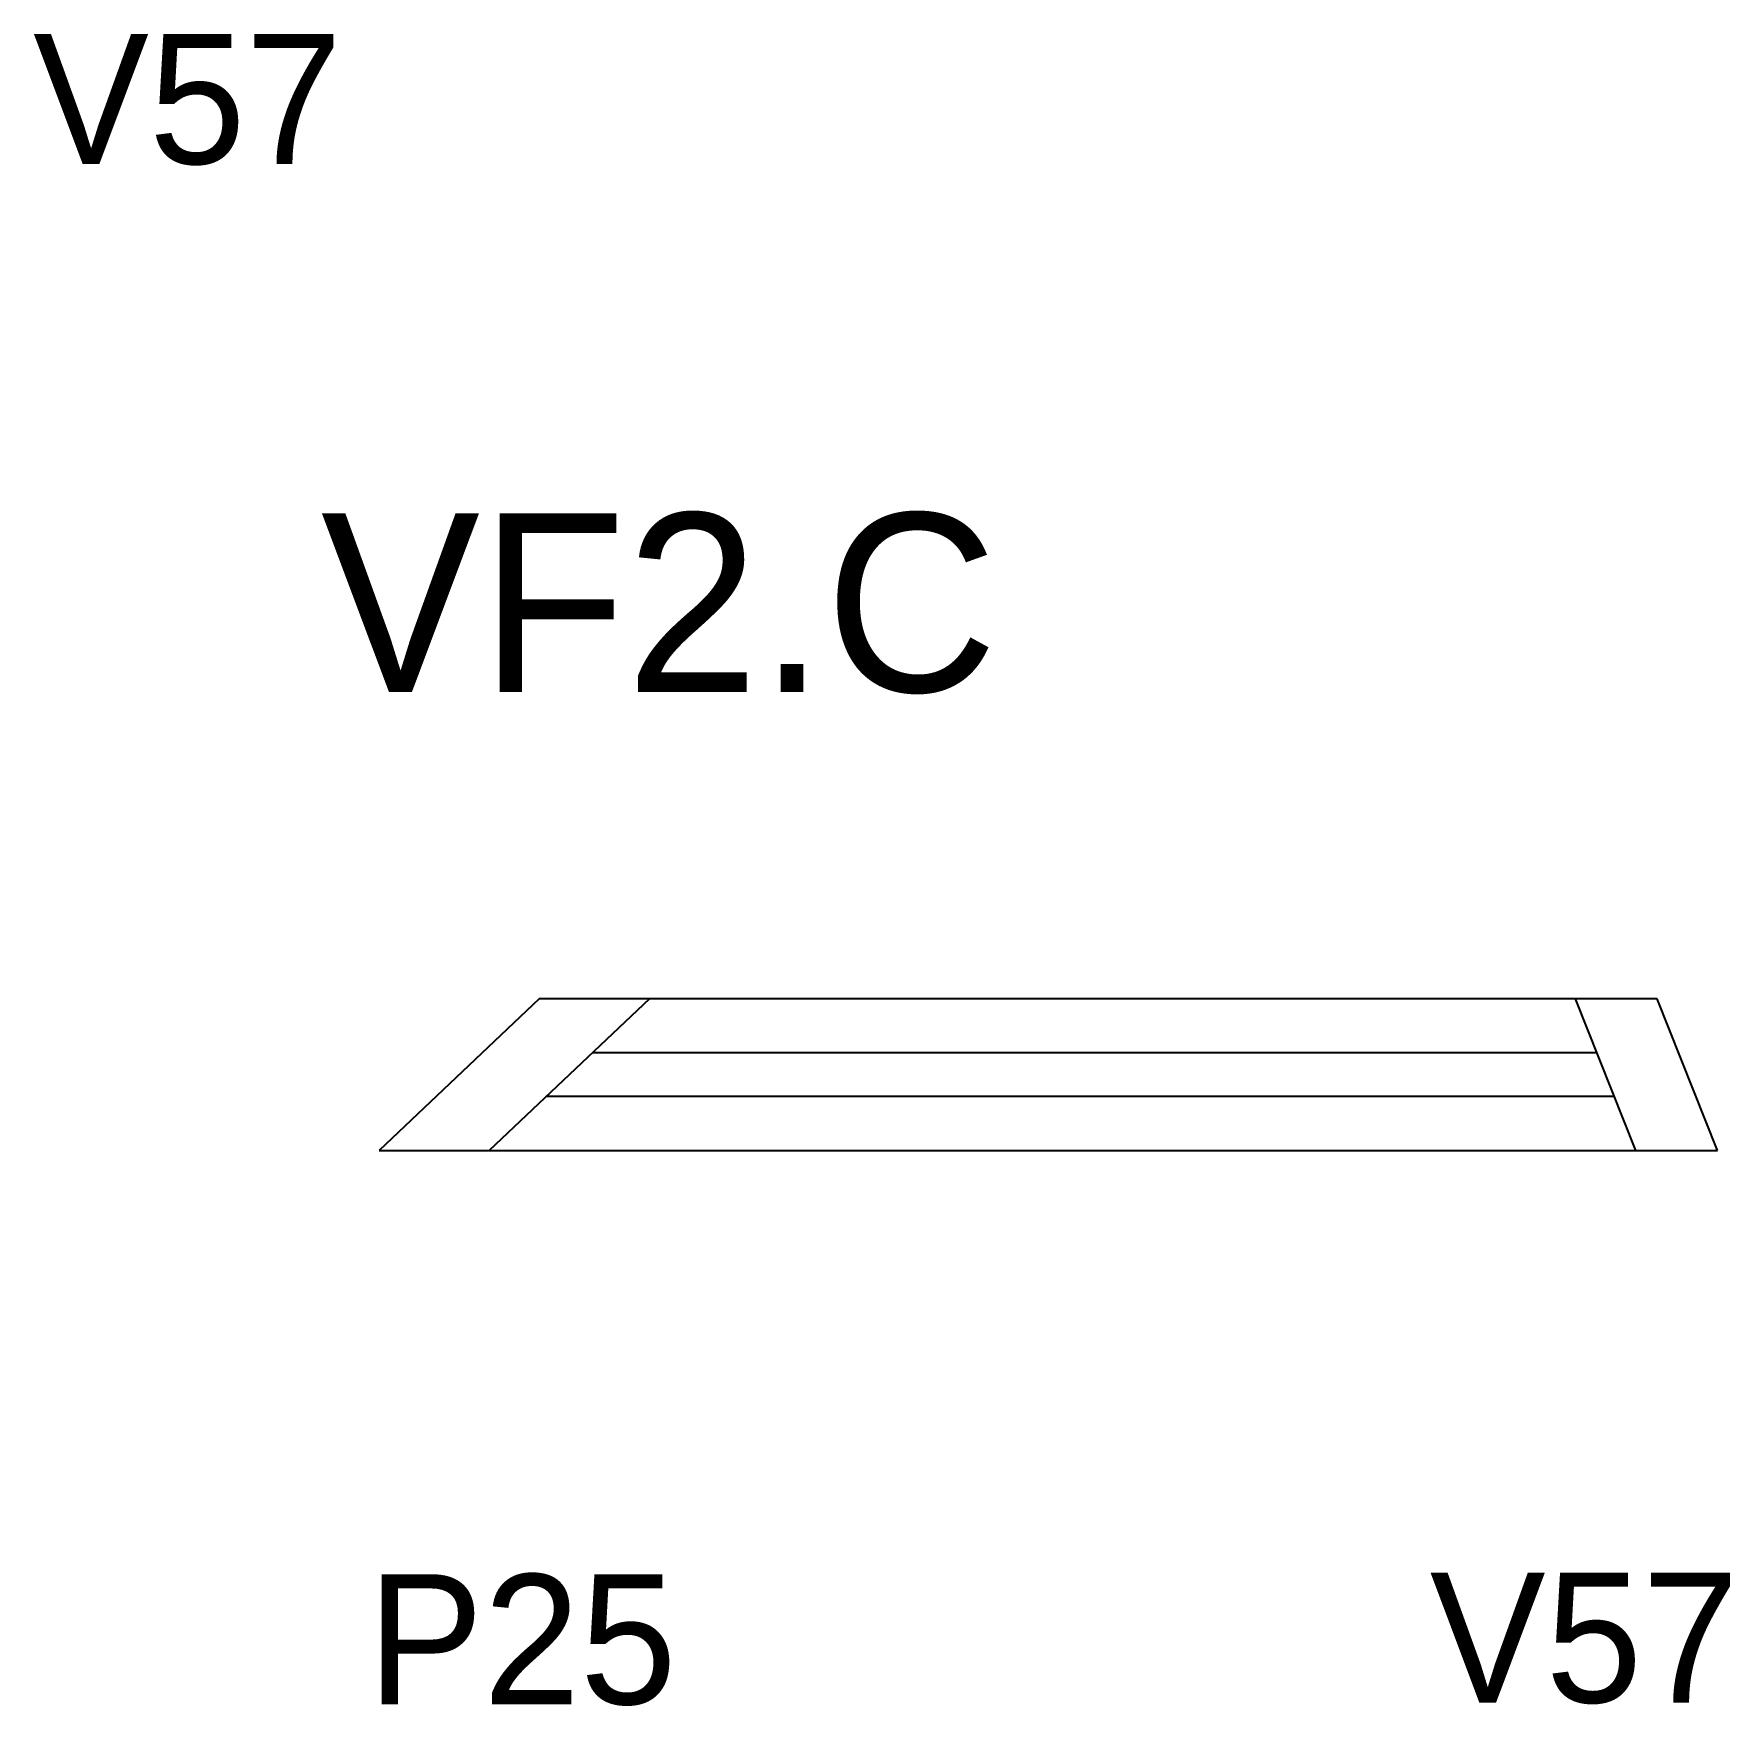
# Model space of a CAD drawing. Header units: metres. Extents: x 4551 to 4708, y -34 to 121.
import ezdxf

# ---------------------------------------------------------------- set-up
doc = ezdxf.new("R2010")
doc.units = ezdxf.units.M
for name, color, linetype in [('5', 7, 'Continuous'), ('NOMENCLATURA', 7, 'Continuous'), ('Painéis', 7, 'Continuous'), ('SARR_2.2x7', 7, 'Continuous'), ('SARR_EDITAR', 7, 'Continuous')]:
    doc.layers.add(name, color=color, linetype=linetype)

msp = doc.modelspace()

# ---------------------------------------------------------------- linework, layer by layer
at = {"layer": 'Painéis', "color": 7, "lineweight": 25}
for p, q in [((4597.81, 31.73), (4583.02, 17.73)), ((4701.09, 31.73), (4597.81, 31.73)), ((4706.67, 17.73), (4701.09, 31.73)), ((4583.02, 17.73), (4706.67, 17.73))]:
    msp.add_line(p, q, dxfattribs=at)
at = {"layer": 'SARR_2.2x7', "color": 7, "lineweight": 25}
for p, q in [((4607.99, 31.73), (4593.2, 17.73)), ((4699.13, 17.73), (4693.56, 31.73))]:
    msp.add_line(p, q, dxfattribs=at)
at = {"layer": 'SARR_EDITAR', "color": 7, "lineweight": 25}
for p, q in [((4695.55, 26.73), (4602.71, 26.73)), ((4598.48, 22.73), (4697.14, 22.73))]:
    msp.add_line(p, q, dxfattribs=at)

# ---------------------------------------------------------------- texts
at = {"layer": '5', "color": 7, "lineweight": 25}
for s, p in [('V57', (4551.05, 108.84)), ('P25', (4581.95, -33.41)), ('V57', (4680.09, -33.26))]:
    msp.add_text(s, height=12, dxfattribs=at).set_placement(p)
at = {"layer": 'NOMENCLATURA', "color": 7, "lineweight": 25}
msp.add_text('VF2.C', height=16.5, dxfattribs=at).set_placement((4577.63, 60.08))

doc.saveas('drawing.dxf')
